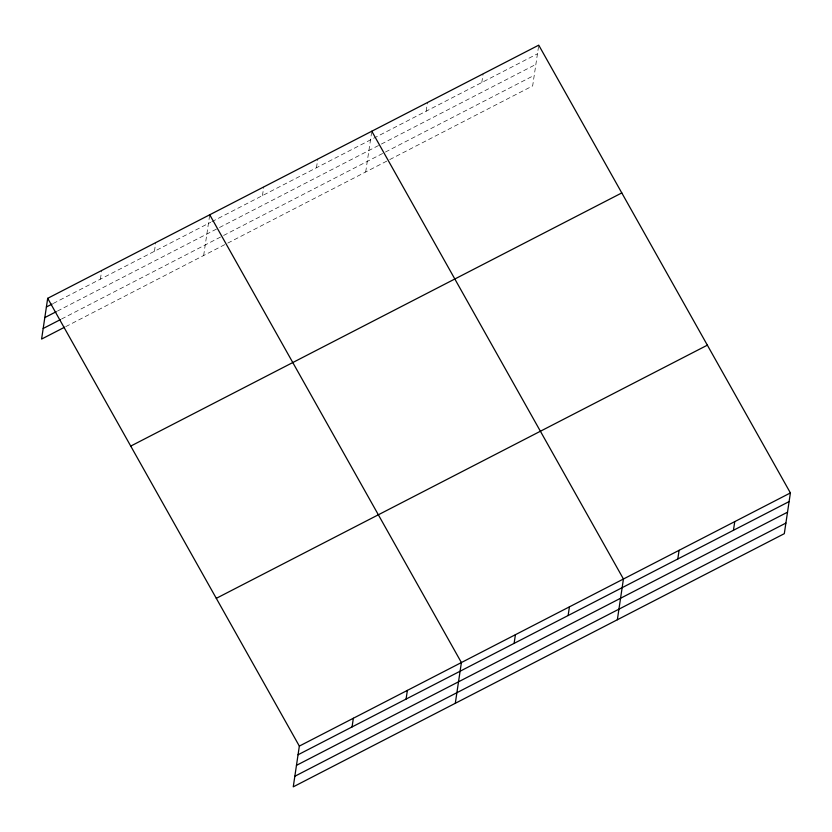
<?xml version="1.0" encoding="UTF-8"?>
<svg xmlns="http://www.w3.org/2000/svg" width="832" height="832" viewBox="0 0 832 832"><rect width="100%" height="100%" fill="white"/><g stroke="black" fill="none" stroke-linecap="round" stroke-linejoin="round"><path stroke-width="0.62" stroke-dasharray="4.16 3.12" d="M100.412 279.146L101.702 270.473M154.43 251.295L155.719 242.632M203.653 255.528L209.55 216.018M262.454 195.603L263.754 186.93M316.472 167.752L317.772 159.078M365.695 171.985L371.602 132.475M426.14 111.207L427.44 102.544M481.801 82.514L483.09 73.85M538.564 46.394L532.657 85.904L389.542 159.682M53.29 303.441L210.746 222.258M211.89 221.666L537.451 53.82M57.45 311.064L218.348 228.114M219.502 227.521L380.266 144.633M381.399 144.05L535.87 64.407M61.568 319.01L222.466 236.049M223.621 235.456L384.311 152.61M385.455 152.027L534.238 75.317M65.738 326.633L226.637 243.672M227.781 243.079L388.409 160.274"/><path stroke-width="1.25" d="M47.694 298.324L299.343 746.096L293.259 786.843L784.306 533.676L790.4 492.929L538.741 45.157L47.694 298.324L41.6 339.071L64.584 327.226M352.061 726.918L353.361 718.245M406.078 699.067L407.378 690.404M455.302 703.3L461.396 662.553L209.737 214.781M514.114 643.365L515.414 634.702M568.131 615.524L569.421 606.85M617.354 619.757L623.438 578.999L371.79 131.238M677.799 558.979L679.099 550.316M733.45 530.286L734.75 521.622M46.394 306.998L52.146 304.034M44.814 317.585L56.306 311.657M43.181 328.484L60.424 319.602M130.738 446.087L621.795 192.92M216.299 598.333L707.356 345.166M299.343 746.096L790.4 492.929M298.054 754.77L789.1 501.592M296.462 765.357L787.519 512.179M294.84 776.256L785.897 523.089"/></g></svg>
